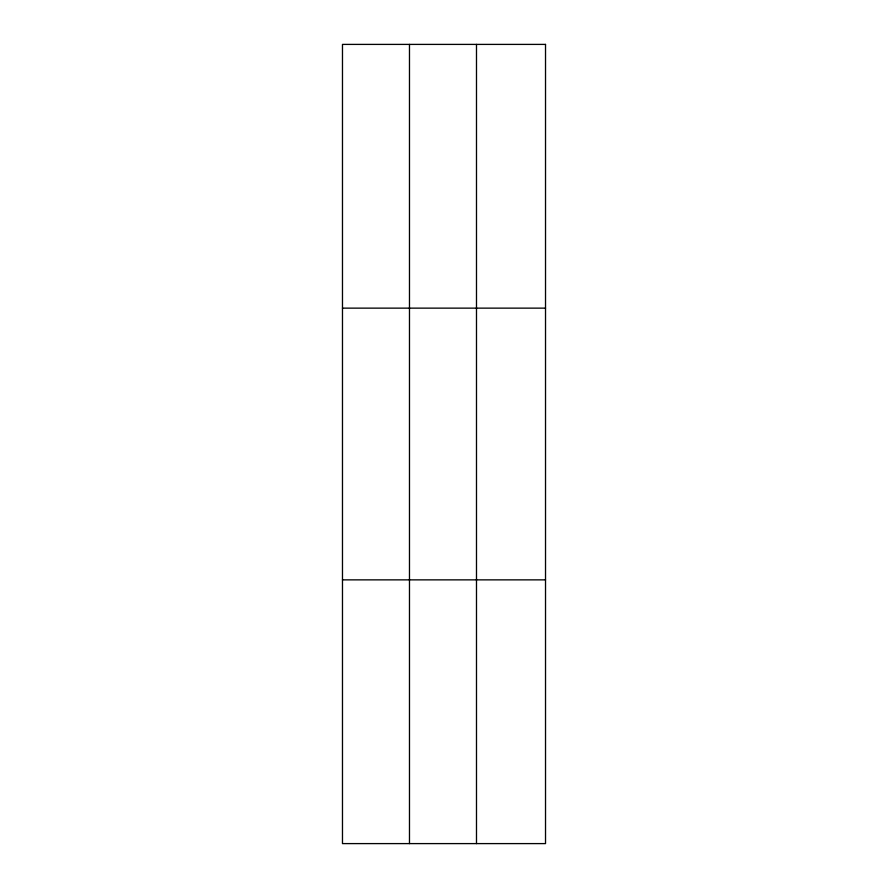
<?xml version="1.0" encoding="UTF-8"?>
<svg xmlns="http://www.w3.org/2000/svg" width="888" height="888" viewBox="0 0 888 888"><rect width="100%" height="100%" fill="white"/><g stroke="black" fill="none" stroke-linecap="round" stroke-linejoin="round"><path stroke-width="1.33" d="M409.479 44.4L409.479 843.6M476.49 44.4L476.49 843.6M342.479 308.136L545.521 308.136M342.479 579.864L545.521 579.864M545.521 44.4L545.521 843.6L342.479 843.6L342.479 44.4L545.521 44.4"/></g></svg>
